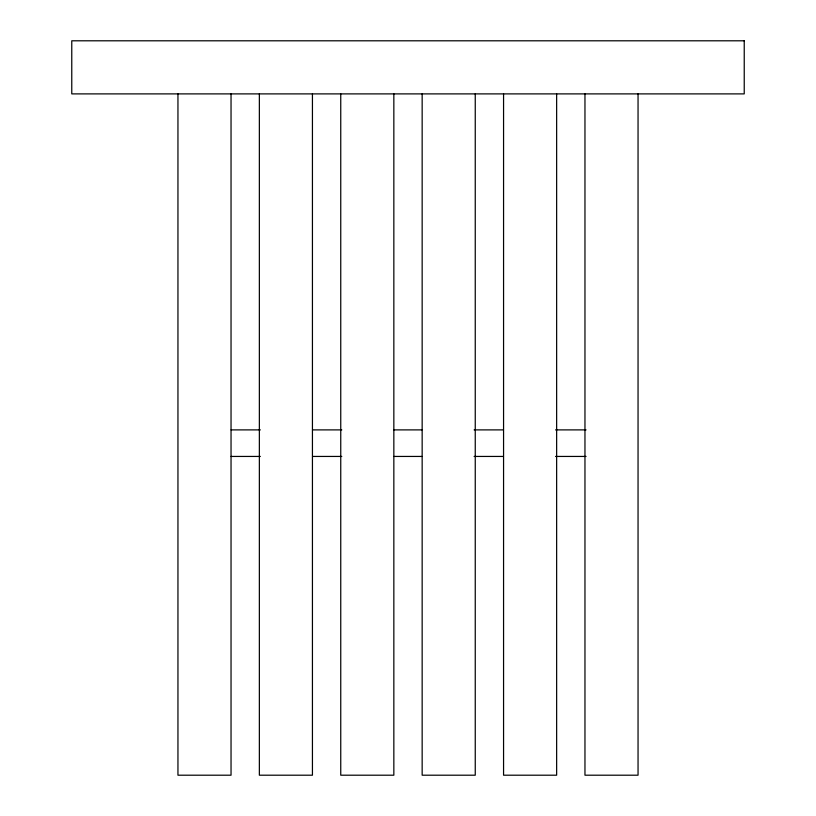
<?xml version="1.0" encoding="UTF-8"?>
<svg xmlns="http://www.w3.org/2000/svg" width="816" height="816" viewBox="0 0 816 816"><rect width="100%" height="100%" fill="white"/><g stroke="black" fill="none" stroke-linecap="round" stroke-linejoin="round"><path stroke-width="1.22" d="M231.091 429.889L260.355 429.889M312.518 429.889L341.782 429.889M393.944 429.889L421.933 429.889M474.106 429.889L503.36 429.889M555.533 429.889L586.061 429.889M231.091 456.44L260.355 456.44M312.518 456.44L341.782 456.44M393.944 456.44L421.933 456.44M474.106 456.44L503.36 456.44M555.533 456.44L586.061 456.44M638.051 93.891L638.051 775.2L584.96 775.2L584.96 93.891M556.645 93.891L556.645 775.2L503.564 775.2L503.564 93.891M475.249 93.891L475.249 775.2L422.158 775.2L422.158 93.891M393.842 93.891L393.842 775.2L340.751 775.2L340.751 93.891M312.436 93.891L312.436 775.2L259.355 775.2L259.355 93.891M231.04 93.891L231.04 775.2L177.949 775.2L177.949 93.891M744.233 40.8L71.767 40.8L71.767 93.891L744.233 93.891L744.233 40.8"/></g></svg>
